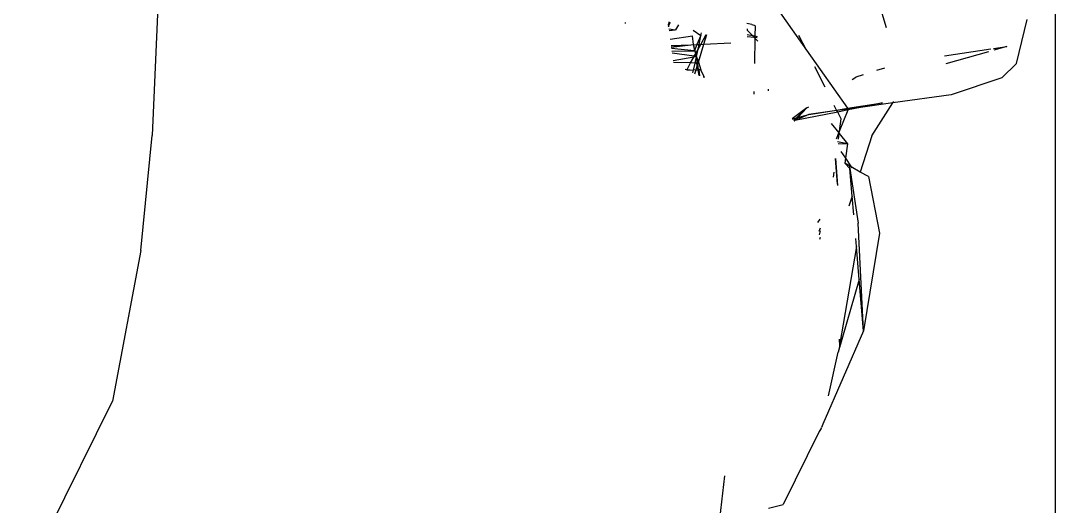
# Model space of a CAD drawing. Extents: x 44111 to 90315, y 4379 to 151689.
# Drawn here: x 60848.5 to 60988.5, y 132271.7 to 132337.5 of the extents above; entities that cross this region are included whole.
import ezdxf

# ---------------------------------------------------------------- set-up
doc = ezdxf.new("R2010")
doc.units = 0
doc.header["$LTSCALE"] = 1000
doc.header["$MEASUREMENT"] = 0
for name, color, linetype in [('A-DETA-XFINE', 154, 'Continuous'), ('A-立面看线', 50, 'Continuous'), ('家具', 250, 'Continuous')]:
    doc.layers.add(name, color=color, linetype=linetype)

# ---------------------------------------------------------------- blocks, each defined once
blk = doc.blocks.new('雕像')
at = {"layer": 'A-DETA-XFINE'}
for p, q in [((644102.75, -359644.04), (644101.93, -359662.56)), ((644185.69, -359644.3), (644190.41, -359650.99)), ((644201.25, -359647.99), (644200.39, -359645.16)), ((644165.87, -359647.3), (644166.01, -359647.3)), ((644171.73, -359647.55), (644171.79, -359647.44)), ((644171.73, -359647.55), (644171.78, -359647.71)), ((644171.76, -359647.75), (644171.78, -359647.71)), ((644171.76, -359647.75), (644171.77, -359647.84)), ((644171.78, -359647.71), (644172.04, -359647.24)), ((644171.8, -359647.16), (644171.79, -359647.44)), ((644171.79, -359647.44), (644171.91, -359647.2)), ((644173.1, -359647.6), (644172.69, -359648.26)), ((644183.04, -359647.55), (644182.38, -359647.39)), ((644183.04, -359647.55), (644183.47, -359647.67)), ((644183.49, -359647.77), (644183.46, -359649.09)), ((644218.82, -359652.8), (644220.27, -359646.87)), ((644171.81, -359648.12), (644172.69, -359648.26)), ((644171.84, -359648.34), (644172.69, -359648.26)), ((644172, -359649.52), (644175.03, -359649.07)), ((644175.13, -359650.26), (644175.03, -359649.07)), ((644175.11, -359648.28), (644176.15, -359649.02)), ((644176.15, -359649.02), (644175.61, -359650.25)), ((644175.91, -359650.24), (644176.15, -359649.02)), ((644176.13, -359650.22), (644176.86, -359648.87)), ((644176.15, -359649.02), (644176.25, -359648.66)), ((644176.54, -359650.2), (644176.93, -359648.89)), ((644182.39, -359648.12), (644182.39, -359648.24)), ((644182.39, -359648.24), (644182.45, -359648.34)), ((644182.45, -359648.34), (644182.39, -359648.32)), ((644182.39, -359648.88), (644183.11, -359649.02)), ((644183.37, -359649.28), (644182.4, -359649.2)), ((644182.45, -359648.34), (644183.11, -359649.02)), ((644183.11, -359649.02), (644183.37, -359649.28)), ((644183.11, -359649.02), (644183.46, -359649.09)), ((644183.46, -359649.09), (644183.74, -359649.14)), ((644183.46, -359649.09), (644183.46, -359649.29)), ((644190.41, -359650.99), (644189.41, -359649.02)), ((644172.11, -359650.37), (644174.78, -359650.3)), ((644172.12, -359650.44), (644174.78, -359650.3)), ((644172.14, -359650.59), (644174.78, -359650.3)), ((644174.78, -359650.3), (644175.13, -359650.26)), ((644175.18, -359650.45), (644175.13, -359650.26)), ((644175.13, -359650.26), (644175.16, -359650.28)), ((644175.16, -359650.28), (644175.61, -359650.25)), ((644175.18, -359650.45), (644175.25, -359651.09)), ((644175.31, -359650.95), (644175.18, -359650.45)), ((644175.61, -359650.25), (644175.31, -359650.95)), ((644175.61, -359650.25), (644175.91, -359650.24)), ((644175.77, -359650.89), (644176.13, -359650.22)), ((644175.77, -359650.89), (644175.91, -359650.24)), ((644175.81, -359652.65), (644176.54, -359650.2)), ((644175.91, -359650.24), (644176.13, -359650.22)), ((644176.13, -359650.22), (644176.54, -359650.2)), ((644176.54, -359650.2), (644180.2, -359650)), ((644183.37, -359649.28), (644183.46, -359649.38)), ((644183.46, -359649.29), (644183.37, -359649.28)), ((644183.46, -359649.38), (644183.39, -359652.8)), ((644183.78, -359649.32), (644183.46, -359649.29)), ((644183.46, -359649.29), (644183.46, -359649.38)), ((644183.46, -359649.38), (644183.86, -359649.8)), ((644215.71, -359650.78), (644217.51, -359650.51)), ((644217.51, -359650.51), (644215.77, -359651.01)), ((644175.25, -359651.09), (644172.17, -359650.79)), ((644172.22, -359651.13), (644175.25, -359651.09)), ((644175.25, -359651.83), (644172.25, -359651.4)), ((644175.2, -359651.94), (644172.39, -359652.44)), ((644174.76, -359652.74), (644175.2, -359651.94)), ((644175.2, -359651.94), (644175.25, -359651.83)), ((644175.54, -359651.88), (644175.2, -359651.94)), ((644175.31, -359650.95), (644175.25, -359651.09)), ((644175.25, -359651.83), (644175.44, -359651.48)), ((644175.54, -359651.88), (644175.25, -359651.83)), ((644175.44, -359651.48), (644175.31, -359650.95)), ((644175.36, -359652.76), (644175.54, -359651.91)), ((644175.44, -359651.48), (644175.77, -359650.89)), ((644175.54, -359651.88), (644175.44, -359651.48)), ((644175.54, -359651.88), (644175.77, -359650.89)), ((644175.54, -359651.88), (644175.54, -359651.91)), ((644175.54, -359651.91), (644175.59, -359652.77)), ((644175.54, -359651.91), (644175.81, -359652.65)), ((644175.73, -359652.92), (644175.54, -359651.91)), ((644190.41, -359650.99), (644195.98, -359658.88)), ((644209.09, -359651.77), (644215.38, -359650.83)), ((644215.04, -359651.22), (644209.28, -359652.87)), ((644174.76, -359652.74), (644172.42, -359652.66)), ((644174.29, -359653.61), (644174.76, -359652.74)), ((644175.36, -359652.76), (644174.76, -359652.74)), ((644175.15, -359653.71), (644175.36, -359652.76)), ((644175.59, -359652.77), (644175.36, -359652.76)), ((644175.5, -359653.69), (644175.66, -359653.13)), ((644175.66, -359653.13), (644175.59, -359652.77)), ((644175.66, -359653.13), (644175.73, -359652.92)), ((644175.77, -359653.67), (644175.66, -359653.13)), ((644175.73, -359652.92), (644175.81, -359652.65)), ((644175.84, -359653.64), (644175.73, -359652.92)), ((644175.81, -359652.65), (644176.14, -359653.65)), ((644192.94, -359656.01), (644191.55, -359653.25)), ((644218.82, -359652.8), (644216.85, -359654.74)), ((644174, -359653.6), (644174.29, -359653.61)), ((644174.24, -359653.7), (644174.29, -359653.61)), ((644174.29, -359653.61), (644175.15, -359653.71)), ((644175.15, -359653.71), (644174.36, -359653.76)), ((644175.07, -359654.07), (644175.15, -359653.71)), ((644175.5, -359653.69), (644175.15, -359653.71)), ((644175.34, -359654.19), (644175.5, -359653.69)), ((644175.5, -359653.69), (644175.77, -359653.67)), ((644175.93, -359654.45), (644175.77, -359653.67)), ((644175.86, -359653.67), (644175.77, -359653.67)), ((644175.86, -359653.67), (644175.84, -359653.64)), ((644176.14, -359653.65), (644175.86, -359653.67)), ((644176.01, -359654.49), (644175.86, -359653.67)), ((644175.86, -359653.67), (644175.98, -359654.48)), ((644176.56, -359654.55), (644176.14, -359653.65)), ((644176.56, -359654.55), (644176.53, -359654.72)), ((644176.57, -359654.74), (644176.56, -359654.55)), ((644196.61, -359654.96), (644197.09, -359654.66)), ((644198.09, -359654.35), (644197.09, -359654.66)), ((644200.96, -359653.44), (644199.91, -359653.77)), ((644216.85, -359654.74), (644209.99, -359657.07)), ((644183.32, -359656.62), (644183.32, -359656.97)), ((644185.27, -359656.51), (644185.27, -359656.28)), ((644209.99, -359657.07), (644202.13, -359658.14)), ((644190.49, -359658.82), (644188.5, -359660.31)), ((644189.07, -359660.18), (644190.49, -359658.82)), ((644189.25, -359660.13), (644190.49, -359658.82)), ((644190.49, -359658.82), (644190.73, -359658.67)), ((644194.51, -359659.11), (644194.19, -359658.48)), ((644194.51, -359659.11), (644195.98, -359658.88)), ((644196.05, -359658.98), (644194.55, -359659.18)), ((644195.98, -359658.88), (644200.72, -359658.13)), ((644195.98, -359658.88), (644196.05, -359658.98)), ((644197.73, -359658.75), (644196.05, -359658.98)), ((644196.05, -359658.98), (644196.09, -359659.03)), ((644197.73, -359658.75), (644196.06, -359659.09)), ((644200.72, -359658.13), (644197.73, -359658.75)), ((644202.13, -359658.14), (644197.73, -359658.75)), ((644199.27, -359662.59), (644202.13, -359658.14)), ((644202.13, -359658.14), (644202.25, -359657.96)), ((644188.52, -359660.34), (644189.07, -359660.18)), ((644188.7, -359660.54), (644189.07, -359660.18)), ((644194.65, -359659.38), (644188.85, -359660.55)), ((644190.73, -359659.71), (644188.85, -359660.55)), ((644188.85, -359660.55), (644189.25, -359660.13)), ((644189.07, -359660.18), (644189.25, -359660.13)), ((644189.25, -359660.13), (644190.73, -359659.71)), ((644190.73, -359659.71), (644194.51, -359659.11)), ((644194.55, -359659.18), (644190.73, -359659.71)), ((644194.55, -359659.18), (644194.51, -359659.11)), ((644194.65, -359659.38), (644194.55, -359659.18)), ((644196.06, -359659.09), (644194.65, -359659.38)), ((644195.11, -359660.29), (644194.65, -359659.38)), ((644194.89, -359661.98), (644196.06, -359659.09)), ((644194.89, -359661.98), (644195.11, -359660.29)), ((644196.06, -359659.09), (644196.09, -359659.03)), ((644188.82, -359660.58), (644188.74, -359660.6)), ((644188.77, -359660.63), (644188.82, -359660.58)), ((644188.85, -359660.55), (644188.82, -359660.58)), ((644193.76, -359660.92), (644194.79, -359662.21)), ((644100.38, -359678.13), (644101.93, -359662.56)), ((644194.47, -359663), (644194.79, -359662.21)), ((644194.75, -359663.05), (644194.85, -359662.28)), ((644194.79, -359662.21), (644194.89, -359661.98)), ((644194.79, -359662.21), (644194.85, -359662.28)), ((644194.85, -359662.28), (644194.89, -359661.98)), ((644194.85, -359662.28), (644195.97, -359663.68)), ((644199.27, -359662.59), (644197.67, -359667.51)), ((644195.97, -359663.68), (644194.62, -359663.42)), ((644194.7, -359663.66), (644195.97, -359663.68)), ((644195.97, -359663.68), (644195.69, -359665.64)), ((644194.3, -359665.65), (644194.59, -359669.16)), ((644194.67, -359669.31), (644194.38, -359665.69)), ((644195.06, -359664.71), (644195.69, -359665.64)), ((644195.69, -359665.64), (644195.6, -359666.29)), ((644195.69, -359665.64), (644196.48, -359666.79)), ((644195.6, -359666.29), (644196.29, -359667.04)), ((644196.48, -359666.79), (644195.6, -359666.29)), ((644196.27, -359666.76), (644196.29, -359667.04)), ((644196.29, -359667.04), (644197.42, -359674.42)), ((644196.61, -359670.79), (644196.29, -359667.04)), ((644196.48, -359666.79), (644196.57, -359666.93)), ((644197.67, -359667.51), (644196.48, -359666.79)), ((644194.09, -359668.22), (644194.18, -359667.5)), ((644198.81, -359668.12), (644197.67, -359667.51)), ((644198.81, -359668.12), (644200.31, -359675.77)), ((644196.61, -359670.79), (644196.18, -359672.11)), ((644196.82, -359673.31), (644196.61, -359670.79)), ((644191.96, -359674.35), (644192.27, -359673.86)), ((644192.29, -359675.12), (644192.1, -359675.56)), ((644192.29, -359675.46), (644192.15, -359676.01)), ((644198.15, -359688.98), (644197.42, -359674.42)), ((644200.31, -359675.77), (644198.15, -359688.98)), ((644192.22, -359676.6), (644192.31, -359676.34)), ((644197.18, -359677.57), (644197.09, -359676.51)), ((644100.38, -359678.13), (644096.57, -359698.52)), ((644197.18, -359677.57), (644194.88, -359691)), ((644197.57, -359682.06), (644197.18, -359677.57)), ((644197.57, -359682.06), (644194.73, -359691.9)), ((644198.15, -359688.98), (644197.57, -359682.06)), ((644198.15, -359688.98), (644192.65, -359701.63)), ((644194.88, -359691.11), (644194.79, -359691.5)), ((644194.86, -359690.12), (644194.88, -359691)), ((644194.88, -359691), (644194.88, -359691.11)), ((644193.39, -359697.8), (644194.73, -359691.9)), ((644194.79, -359691.5), (644194.73, -359691.9)), ((644084.14, -359723.63), (644096.57, -359698.52)), ((644192.41, -359702.2), (644192.16, -359702.63)), ((644192.41, -359702.2), (644192.44, -359702.06)), ((644192.65, -359701.63), (644192.44, -359702.06)), ((644192.16, -359702.63), (644187.28, -359712.5)), ((644178.73, -359714.5), (644179.37, -359708.6)), ((644185.27, -359713), (644187.28, -359712.5))]:
    blk.add_line(p, q, dxfattribs=at)

msp = doc.modelspace()

# ---------------------------------------------------------------- linework, layer by layer
at = {"layer": 'A-立面看线'}
msp.add_line((60988.5, 132359.17), (60988.5, 132000.21), dxfattribs=at)

# ---------------------------------------------------------------- block references
at = {"layer": '家具'}
msp.add_blockref('雕像', (-583235.59, 491984.48), dxfattribs=at)

doc.saveas('drawing.dxf')
